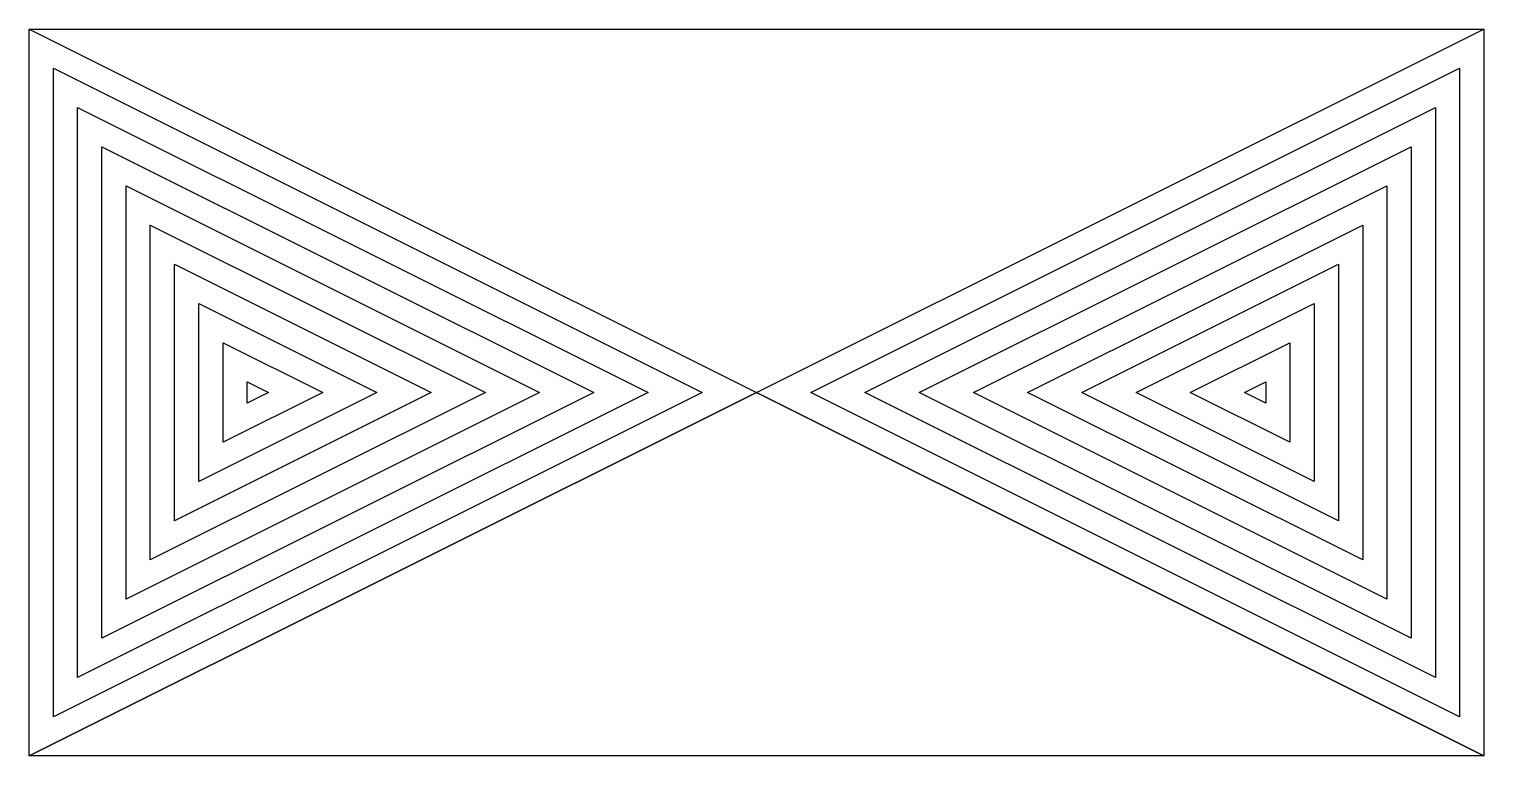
# Model space of a CAD drawing. Header units: millimetres. Extents: x -300 to 300, y 0 to 300.
import ezdxf

# ---------------------------------------------------------------- set-up
doc = ezdxf.new("R2010")
doc.units = ezdxf.units.MM
doc.layers.add('KEISO', color=7, linetype='Continuous')

msp = doc.modelspace()

# ---------------------------------------------------------------- linework, layer by layer
at = {"layer": 'KEISO', "color": 3}
for p, q in [((-300, 0), (300, 300)), ((-300, 300), (300, 0))]:
    msp.add_line(p, q, dxfattribs=at)
for points in [[(-300, 300), (0, 150), (-300, 0)], [(300, 0), (0, 150), (300, 300)], [(-290, 283.82), (-22.36, 150), (-290, 16.18)], [(290, 16.18), (22.36, 150), (290, 283.82)], [(-280, 267.64), (-44.72, 150), (-280, 32.36)], [(280, 32.36), (44.72, 150), (280, 267.64)], [(-270, 251.46), (-67.08, 150), (-270, 48.54)], [(270, 48.54), (67.08, 150), (270, 251.46)], [(-260, 235.28), (-89.44, 150), (-260, 64.72)], [(260, 64.72), (89.44, 150), (260, 235.28)], [(-250, 219.1), (-111.8, 150), (-250, 80.9)], [(250, 80.9), (111.8, 150), (250, 219.1)], [(-240, 202.92), (-134.16, 150), (-240, 97.08)], [(240, 97.08), (134.16, 150), (240, 202.92)], [(-230, 186.74), (-156.52, 150), (-230, 113.26)], [(230, 113.26), (156.52, 150), (230, 186.74)], [(-220, 170.56), (-178.89, 150), (-220, 129.44)], [(220, 129.44), (178.89, 150), (220, 170.56)], [(-210, 154.38), (-201.25, 150), (-210, 145.62)], [(210, 145.62), (201.25, 150), (210, 154.38)]]:
    msp.add_lwpolyline(points, close=True, dxfattribs=at)
msp.add_lwpolyline([(-300, 0), (-300, 300), (300, 300), (300, 0), (-300, 0)], dxfattribs=at)

doc.saveas('drawing.dxf')
